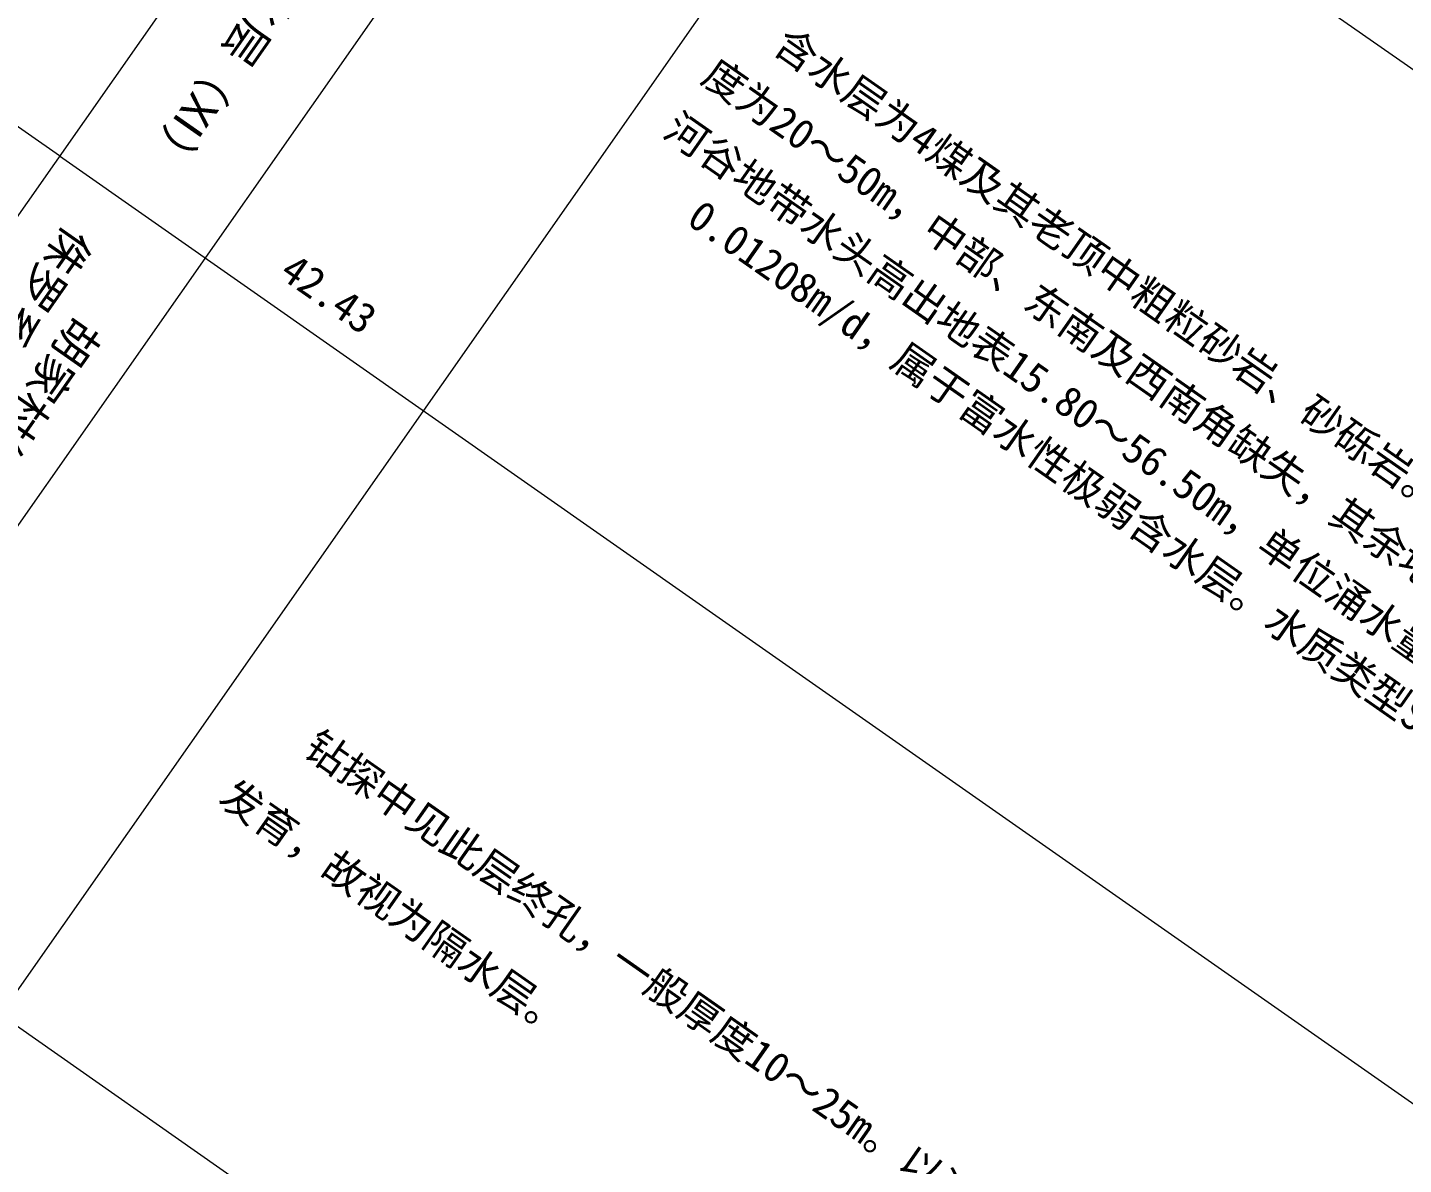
# Model space of a CAD drawing. Header units: inches. Extents: x 36473197 to 36486087, y 3899343 to 3911260.
# Drawn here: x 36473813.9 to 36473999.8, y 3905762.3 to 3905915.9 of the extents above; entities that cross this region are included whole.
import ezdxf

# ---------------------------------------------------------------- set-up
doc = ezdxf.new("R2010")
doc.units = ezdxf.units.IN
doc.header["$MEASUREMENT"] = 0
doc.layers.get('0').update_dxf_attribs({"lineweight": 0})
doc.layers.add('综合柱状', color=7, linetype='Continuous', lineweight=0)
doc.styles.add('@Batang', font='simfang.ttf')
doc.styles.add('宋体', font='SIMSUN.TTC')

msp = doc.modelspace()

# ---------------------------------------------------------------- linework, layer by layer
at = {"lineweight": 15}
for p, q in [((36474692.09, 3907146.5), (36473761.12, 3905816.98)), ((36473884.12, 3905992.15), (36474205.8, 3905766.9)), ((36473818.25, 3905898.57), (36473805.96, 3905907.17)), ((36473818.25, 3905898.57), (36473906.02, 3905837.11)), ((36473761.12, 3905816.98), (36473848.89, 3905755.52))]:
    msp.add_line(p, q, dxfattribs=at)
at = {"lineweight": 15, "flags": 128}
for points in [[(36474774.45, 3907159.51), (36473810.26, 3905782.57)], [(36474728.28, 3907156.35), (36473780.78, 3905803.22)], [(36473906.02, 3905837.11), (36474139.92, 3905673.32)]]:
    msp.add_lwpolyline(points, dxfattribs=at)

# ---------------------------------------------------------------- texts
at = {"layer": '综合柱状'}
for s, height, rotation, style, p in [('  东区厚度0～30.01m，平均20.36m；西区厚度5.80～86m，平均23.60m。岩性为浅灰绿色中～粗粒长石', 4.1017, 324.9991, '宋体', (36473970.61, 3906000)), ('石英砂岩，夹灰绿色泥岩、砂质泥岩；底部常为浅灰绿色粗砂岩、含砾粗砂岩；顶部泥质增多，夹紫灰', 4.1017, 324.9991, '宋体', (36473965.05, 3905994.67)), ('色泥岩。砾石成份为石英、燧石，浑园状，砾径1～3cm，分选差。砂岩以长石石英砂岩为主，胶结物以', 4.1017, 324.9991, '宋体', (36473960.77, 3905988.55)), ('铁质为主，次为钙质及少量石膏。含水层厚度20m左右，钻孔抽水试验结果：q=0.0026l/s·m，k=0.0164', 4.1017, 324.9991, '宋体', (36473956.15, 3905981.96)), ('延安组煤层及其顶板砂岩含水层（Ⅺ）', 4.4243, 234.9991, '@Batang', (36473888.45, 3905981.94)), ('  含水层为4煤及其老顶中粗粒砂岩、砂砾岩。砂岩含水层厚度分布规律为：东北、西北部及西南角厚', 4.1017, 324.9991, '宋体', (36473909.82, 3905916.04)), ('度为20～50m，中部、东南及西南角缺失，其余地段10～30m。本次1-1、1-3、2-1、3-3等钻孔抽水试验：', 4.1017, 324.9991, '宋体', (36473904.69, 3905908.7)), ('河谷地带水头高出地表15.80～56.50m，单位涌水量0.00085～0.00381l/s·m，渗透系数0.00271～', 4.1017, 324.9991, '宋体', (36473899.57, 3905901.4)), ('侏罗系下统富县组及三叠系上统', 4.4243, 234.9991, '@Batang', (36473819.31, 3905889.45)), ('42.43', 4.102, 324.9991, '宋体', (36473847.75, 3905882.27)), ('胡家村组隔水层组（Ⅻ）', 4.4243, 234.9991, '@Batang', (36473820.47, 3905877.15)), ('  钻探中见此层终孔，一般厚度10～25m。以泥岩、砂质泥岩等隔水性岩石为主，加之埋藏深，裂隙不', 4.1017, 324.9991, '宋体', (36473846.38, 3905821.1)), ('发育，故视为隔水层。', 4.102, 324.9991, '宋体', (36473839.5, 3905811.27))]:
    msp.add_text(s, height=height, rotation=rotation, dxfattribs=dict(at, style=style)).set_placement(p)
at = {"layer": '综合柱状', "char_height": 4.1017, "attachment_point": 5, "rotation": 324.9991, "style": '宋体'}
for s, insert, width in [('\\A1;m/d，属富水性微弱的含水层。水质类型SO{\\H0.5x;\\S^ 4;}－Na型，矿化度20.45g/l。', (36474028.54, 3905924.26), 277.1716), ('\\A1;0.01208m/d，属于富水性极弱含水层。水质类型SO{\\H0.5x;\\S^ 4;}·Cl－Na型，矿化度6.192～14.476g/l，水温26℃。', (36474007.14, 3905818.11), 407.6582)]:
    msp.add_mtext(s, dxfattribs=dict(at, insert=insert, width=width))

doc.saveas('drawing.dxf')
